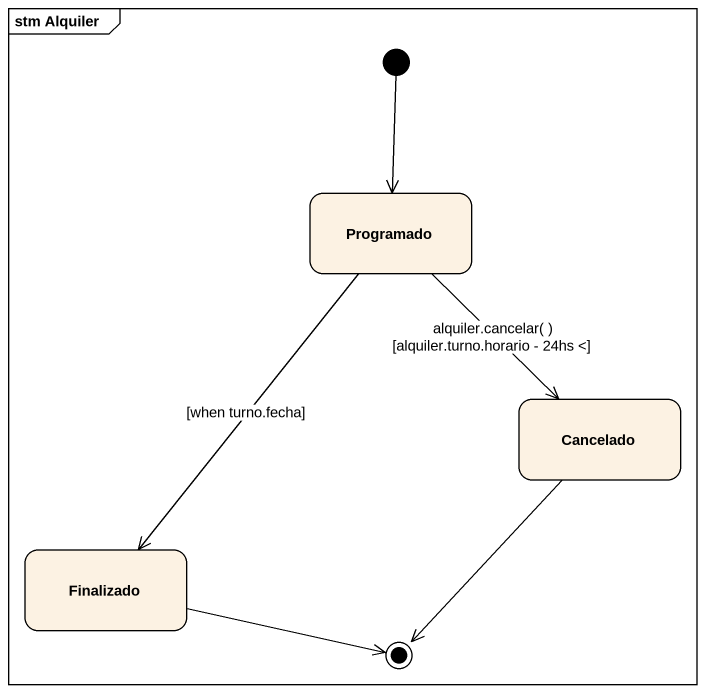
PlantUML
@startuml
mainframe stm Alquiler
hide empty description
state Programado
state Cancelado
state Finalizado
[*] --> Programado
Programado --> Cancelado : alquiler.cancelar( ) [alquiler.turno.horario - 24hs <]
Programado --> Finalizado : [when turno.fecha]
Cancelado --> [*]
Finalizado -right-> [*]
@enduml
